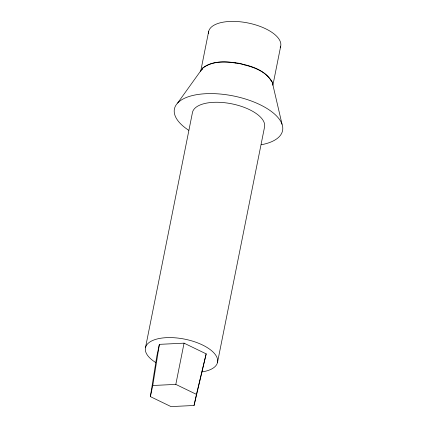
<?xml version="1.0" encoding="UTF-8"?>
<svg xmlns="http://www.w3.org/2000/svg" width="428" height="428" viewBox="0 0 428 428"><rect width="100%" height="100%" fill="white"/><g stroke="black" fill="none" stroke-linecap="round" stroke-linejoin="round"><path stroke-width="0.64" d="M282.031 124.238L272.283 82.251C265.109 69.422 248.861 64.778 235.245 63.023L235.272 62.745C224.384 61.338 211.7 60.846 202.679 68.122L177.631 103.041M150.367 396.612L156.798 356.257L159.376 344.358L184.061 343.16L206.178 353.86L194.05 405.482L171.007 406.6L150.367 396.612L152.769 385.505L159.376 344.358M272.652 84.642L272.283 82.251L270.903 79.972M270.86 80.25C265.387 71.465 254.211 67.389 244.575 64.917L244.629 64.639M145.461 347.745L192.482 112.414A36.765 16.232 11.3 0 1 231.944 103.86A36.765 16.232 11.3 0 1 264.541 127.041L217.515 362.372M200.695 71.326L208.645 31.544M194.05 405.482L196.452 394.375L175.812 384.387L184.061 343.16M272.882 85.306L280.698 46.171M196.452 394.375L206.178 353.86M201.823 69.769L202.679 68.122C211.806 61.193 224.368 61.172 235.245 63.023M201.604 70.048L202.679 68.122M152.769 385.505L175.812 384.387M235.272 62.745L240.022 63.424L244.575 64.917M155.696 362.505A36.765 16.232 11.3 0 1 157.579 338.864A36.765 16.232 11.3 0 1 209.95 349.414A36.765 16.232 11.3 0 1 202.225 371.884M188.711 130.278A55.148 24.348 11.3 0 1 192.894 95.444A55.148 24.348 11.3 0 1 270.63 110.927A55.148 24.348 11.3 0 1 261.326 144.739M208.5 33.678A36.765 16.232 11.3 0 1 247.512 22.877A36.765 16.232 11.3 0 1 280.19 47.695"/></g></svg>
